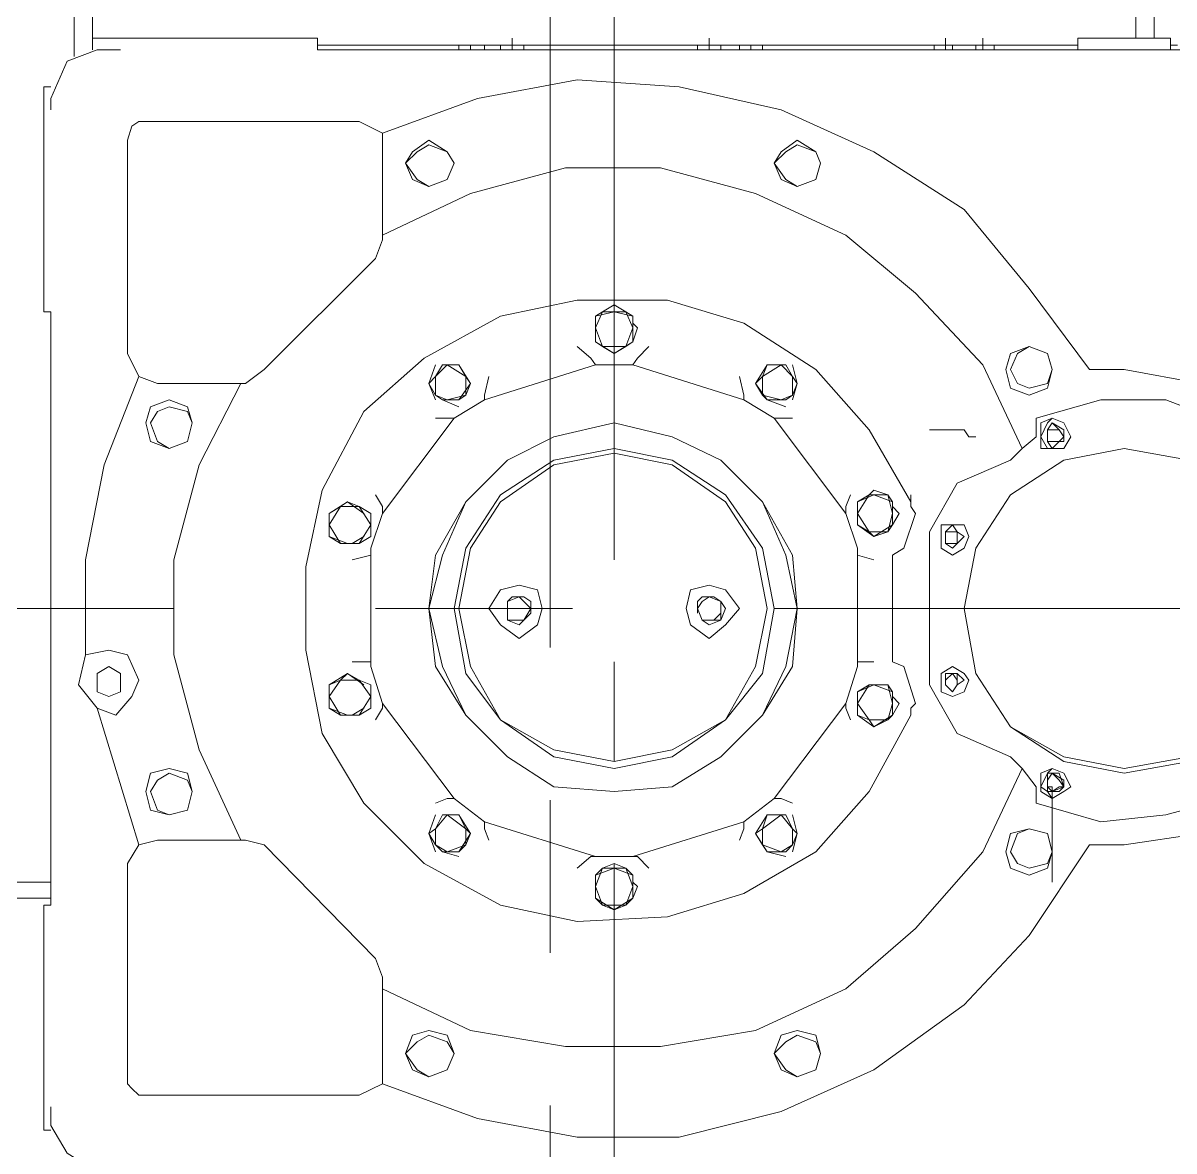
# Model space of a CAD drawing. Header units: millimetres. Extents: x 3220 to 226993, y 817 to 176024.
# Drawn here: x 157939 to 158658, y 78562 to 79266 of the extents above; entities that cross this region are included whole.
import ezdxf

# ---------------------------------------------------------------- set-up
doc = ezdxf.new("R2010")
doc.units = ezdxf.units.MM
doc.linetypes.add('AXES', pattern=[50.8, 31.75, -6.35, 6.35, -6.35])
doc.layers.add('Axe', color=1, linetype='AXES', lineweight=9)

# ---------------------------------------------------------------- blocks, each defined once
blk = doc.blocks.new('section c-d')
at = {"layer": 'Axe', "ltscale": 15}
blk.add_line((9000, -4000), (9000, 33323.92), dxfattribs=at)
blk = doc.blocks.new('ligne broyage L 2')
at = {"color": 7, "linetype": 'Continuous', "lineweight": 15, "true_color": 0x000007}
for points in [[(-337.05, 1440.79), (-337.05, 1948.54)], [(-325.48, 1452.37), (-325.48, 1948.54)], [(325.48, 1452.37), (325.48, 1948.54)], [(337.05, 1452.37), (337.05, 1948.54), (337.05, 1948.54)]]:
    blk.add_lwpolyline(points, dxfattribs=at)
at = {"color": 5, "linetype": 'Continuous', "lineweight": 5, "true_color": 0x000005}
for points in [[(0, 1500.1), (0, 1126.89)], [(0, 1063.24), (0, 1001.03)], [(0, 937.38), (0, 564.17)]]:
    blk.add_lwpolyline(points, dxfattribs=at)
at = {"color": 7, "linetype": 'Continuous', "lineweight": 5, "true_color": 0x000007}
for points in [[(-325.48, 1445.13), (-325.48, 1452.37)], [(-185.16, 1452.37), (-325.48, 1452.37), (-325.48, 1452.37)], [(-185.16, 1445.13), (-185.16, 1452.37)], [(-63.65, 1448.03), (-63.65, 1452.37)], [(59.31, 1448.03), (59.31, 1452.37)], [(206.86, 1448.03), (206.86, 1452.37)], [(230.01, 1448.03), (230.01, 1452.37)], [(289.32, 1452.37), (347.18, 1452.37)], [(289.32, 1445.13), (289.32, 1452.37)], [(347.18, 1445.13), (347.18, 1452.37)], [(-322.59, 1445.13), (-341.39, 1437.9), (-351.52, 1414.76)], [(-322.59, 1445.13), (-308.12, 1445.13)], [(-185.16, 1448.03), (-96.92, 1448.03)], [(-185.16, 1445.13), (681.34, 1445.13)], [(-85.35, 1448.03), (-96.92, 1448.03)], [(-96.92, 1445.13), (-96.92, 1448.03)], [(-85.35, 1448.03), (-89.69, 1448.03)], [(-89.69, 1448.03), (-81.01, 1448.03), (-81.01, 1445.13)], [(-89.69, 1445.13), (-89.69, 1448.03)], [(-73.78, 1448.03), (-85.35, 1448.03), (-85.35, 1448.03)], [(-81.01, 1448.03), (-66.54, 1448.03), (-66.54, 1448.03)], [(-73.78, 1448.03), (-63.65, 1448.03), (-63.65, 1448.03)], [(-70.88, 1445.13), (-70.88, 1448.03), (-70.88, 1448.03)], [(-66.54, 1448.03), (-63.65, 1448.03), (-63.65, 1445.13)], [(-56.42, 1448.03), (-63.65, 1448.03)], [(-56.42, 1445.13), (-56.42, 1448.03)], [(-56.42, 1448.03), (52.08, 1448.03)], [(52.08, 1445.13), (52.08, 1448.03)], [(59.31, 1448.03), (52.08, 1448.03)], [(59.31, 1445.13), (59.31, 1448.03), (59.31, 1448.03)], [(59.31, 1448.03), (66.54, 1448.03), (66.54, 1445.13)], [(69.44, 1448.03), (59.31, 1448.03), (59.31, 1448.03)], [(78.12, 1448.03), (66.54, 1448.03), (66.54, 1448.03)], [(69.44, 1448.03), (81.01, 1448.03), (81.01, 1448.03)], [(78.12, 1448.03), (85.35, 1448.03), (85.35, 1445.13)], [(78.12, 1445.13), (78.12, 1448.03), (78.12, 1448.03)], [(92.58, 1448.03), (81.01, 1448.03)], [(85.35, 1448.03), (81.01, 1448.03)], [(92.58, 1445.13), (92.58, 1448.03)], [(92.58, 1448.03), (199.63, 1448.03)], [(206.86, 1448.03), (199.63, 1448.03), (199.63, 1445.13)], [(206.86, 1445.13), (206.86, 1448.03)], [(206.86, 1448.03), (211.2, 1448.03), (211.2, 1445.13)], [(218.43, 1448.03), (206.86, 1448.03), (206.86, 1448.03)], [(225.67, 1448.03), (211.2, 1448.03), (211.2, 1448.03)], [(230.01, 1448.03), (218.43, 1448.03), (218.43, 1448.03)], [(230.01, 1448.03), (225.67, 1448.03)], [(225.67, 1445.13), (225.67, 1448.03), (225.67, 1448.03)], [(237.24, 1448.03), (230.01, 1448.03)], [(230.01, 1448.03), (230.01, 1445.13), (230.01, 1445.13)], [(237.24, 1445.13), (237.24, 1448.03)], [(237.24, 1448.03), (289.32, 1448.03)], [(351.52, 1448.03), (347.18, 1448.03)], [(318.25, 1245.51), (296.55, 1245.51), (258.94, 1296.14), (218.43, 1345.32), (162.02, 1381.48), (104.15, 1407.52), (40.5, 1421.99), (-23.15, 1426.33), (-85.35, 1414.76), (-144.66, 1393.06)], [(-355.86, 1421.99), (-351.52, 1421.99)], [(-355.86, 1281.67), (-355.86, 1421.99), (-355.86, 1421.99)], [(-351.52, 1407.52), (-351.52, 1414.76)], [(-296.55, 1400.29), (-300.89, 1397.4), (-303.78, 1388.72)], [(-144.66, 1381.48), (-144.66, 1393.06), (-159.12, 1400.29), (-296.55, 1400.29)], [(-303.78, 1388.72), (-303.78, 1255.63), (-303.78, 1255.63)], [(-144.66, 1381.48), (-144.66, 1326.51), (-144.66, 1326.51)], [(254.6, 1196.32), (230.01, 1248.4), (188.06, 1293.24), (144.66, 1329.41), (88.24, 1355.45), (28.93, 1371.36), (-30.38, 1371.36), (-89.69, 1355.45), (-144.66, 1329.41)], [(-144.66, 1326.51), (-149, 1314.94), (-218.43, 1245.51), (-230.01, 1236.83)], [(185.16, 1163.05), (159.12, 1207.89), (125.85, 1245.51), (81.01, 1274.44), (33.27, 1288.9), (-23.15, 1288.9), (-70.88, 1278.78), (-118.62, 1252.74), (-156.23, 1219.47), (-182.27, 1170.28), (-192.4, 1122.55), (-192.4, 1070.47), (-182.27, 1018.39), (-156.23, 974.99), (-118.62, 937.38), (-70.88, 911.35), (-23.15, 901.22), (33.27, 904.11), (81.01, 918.58), (125.85, 944.62), (159.12, 982.23), (185.16, 1029.96)], [(-11.57, 1278.78), (-7.23, 1281.67), (0, 1286.01), (7.23, 1281.67), (11.57, 1278.78)], [(-355.86, 1281.67), (-351.52, 1281.67)], [(-351.52, 911.35), (-351.52, 1281.67)], [(11.57, 1278.78), (0, 1281.67), (-11.57, 1278.78)], [(7.23, 1281.67), (-7.23, 1281.67), (-11.57, 1271.54), (-11.57, 1278.78)], [(11.57, 1271.54), (7.23, 1281.67)], [(11.57, 1278.78), (11.57, 1271.54)], [(-11.57, 1274.44), (-11.57, 1262.86), (0, 1255.63), (11.57, 1262.86), (14.47, 1271.54)], [(-11.57, 1262.86), (-11.57, 1271.54), (-11.57, 1271.54)], [(-11.57, 1271.54), (-7.23, 1259.97), (-7.23, 1259.97)], [(11.57, 1271.54), (7.23, 1259.97), (-7.23, 1259.97)], [(14.47, 1271.54), (11.57, 1274.44)], [(11.57, 1271.54), (11.57, 1262.86)], [(-23.15, 1259.97), (-14.47, 1252.74)], [(0, 1255.63), (-7.23, 1259.97), (-11.57, 1262.86)], [(11.57, 1262.86), (7.23, 1259.97), (0, 1255.63)], [(14.47, 1252.74), (21.7, 1259.97)], [(-303.78, 1255.63), (-296.55, 1241.17), (-284.98, 1236.83)], [(-14.47, 1252.74), (-11.57, 1248.4)], [(11.57, 1248.4), (14.47, 1252.74)], [(-111.39, 1248.4), (-115.73, 1236.83), (-111.39, 1226.7)], [(-107.05, 1248.4), (-111.39, 1241.17), (-115.73, 1236.83)], [(-104.15, 1248.4), (-111.39, 1241.17)], [(-89.69, 1236.83), (-96.92, 1248.4), (-107.05, 1248.4)], [(-96.92, 1248.4), (-107.05, 1248.4), (-107.05, 1248.4)], [(-104.15, 1248.4), (-92.58, 1241.17), (-92.58, 1229.59)], [(-96.92, 1248.4), (-92.58, 1241.17), (-89.69, 1236.83)], [(107.05, 1248.4), (95.47, 1248.4), (88.24, 1236.83), (95.47, 1226.7), (107.05, 1222.36)], [(88.24, 1236.83), (92.58, 1241.17), (95.47, 1248.4)], [(92.58, 1229.59), (92.58, 1241.17), (104.15, 1248.4)], [(95.47, 1248.4), (104.15, 1248.4)], [(111.39, 1241.17), (104.15, 1248.4), (104.15, 1248.4)], [(104.15, 1248.4), (107.05, 1248.4)], [(114.28, 1236.83), (111.39, 1241.17), (107.05, 1248.4)], [(114.28, 1236.83), (111.39, 1248.4)], [(296.55, 948.96), (318.25, 948.96), (365.98, 956.19), (406.49, 977.89), (439.76, 1008.27), (458.57, 1048.77), (465.8, 1096.51), (458.57, 1141.35), (439.76, 1181.86), (406.49, 1215.13), (365.98, 1236.83), (318.25, 1245.51)], [(-296.55, 1241.17), (-318.25, 1186.2), (-329.82, 1126.89), (-329.82, 1067.58)], [(-284.98, 1236.83), (-230.01, 1236.83), (-230.01, 1236.83)], [(-232.9, 1236.83), (-258.94, 1186.2), (-274.85, 1126.89), (-274.85, 1067.58), (-258.94, 1008.27), (-232.9, 951.85)], [(-115.73, 1236.83), (-111.39, 1229.59), (-107.05, 1226.7)], [(-111.39, 1241.17), (-111.39, 1229.59), (-111.39, 1229.59)], [(-96.92, 1226.7), (-89.69, 1236.83)], [(-96.92, 1226.7), (-92.58, 1229.59), (-89.69, 1236.83)], [(-81.01, 1226.7), (-81.01, 1229.59), (-78.12, 1241.17)], [(78.12, 1241.17), (81.01, 1229.59)], [(88.24, 1236.83), (92.58, 1229.59), (95.47, 1226.7)], [(111.39, 1241.17), (111.39, 1229.59), (107.05, 1226.7)], [(111.39, 1226.7), (114.28, 1236.83), (114.28, 1236.83)], [(114.28, 1236.83), (111.39, 1229.59), (111.39, 1229.59)], [(-111.39, 1229.59), (-104.15, 1226.7), (-92.58, 1229.59)], [(81.01, 1229.59), (81.01, 1226.7)], [(92.58, 1229.59), (104.15, 1226.7)], [(104.15, 1226.7), (111.39, 1229.59)], [(-107.05, 1226.7), (-96.92, 1222.36)], [(-96.92, 1226.7), (-107.05, 1226.7), (-107.05, 1226.7)], [(95.47, 1226.7), (107.05, 1226.7), (107.05, 1226.7)], [(263.28, 985.12), (263.28, 974.99), (303.78, 963.42), (344.29, 967.76), (381.9, 977.89), (415.17, 1003.93), (436.87, 1037.2), (451.33, 1074.81), (451.33, 1115.31), (436.87, 1155.82), (415.17, 1189.09), (381.9, 1212.23), (344.29, 1226.7), (303.78, 1226.7), (263.28, 1215.13), (263.28, 1203.55)], [(-111.39, 1215.13), (-104.15, 1215.13), (-104.15, 1215.13)], [(-104.15, 1215.13), (-99.81, 1215.13)], [(99.81, 1215.13), (111.39, 1215.13), (111.39, 1215.13)], [(218.43, 1207.89), (196.73, 1207.89)], [(218.43, 1207.89), (221.33, 1203.55)], [(280.64, 1200.66), (280.64, 1207.89), (273.4, 1212.23), (270.51, 1207.89), (270.51, 1200.66)], [(225.67, 1203.55), (221.33, 1203.55)], [(247.37, 1189.09), (254.6, 1196.32), (263.28, 1203.55)], [(270.51, 1200.66), (280.64, 1200.66), (280.64, 1200.66)], [(358.75, 1189.09), (318.25, 1196.32), (280.64, 1189.09), (247.37, 1167.39), (225.67, 1134.12), (218.43, 1096.51), (225.67, 1056), (247.37, 1022.73), (280.64, 1003.93), (318.25, 996.69), (358.75, 1003.93)], [(358.75, 1189.09), (318.25, 1196.32), (280.64, 1189.09), (247.37, 1167.39), (225.67, 1134.12), (218.43, 1096.51), (225.67, 1056), (247.37, 1022.73), (280.64, 1001.03), (318.25, 993.8), (358.75, 1001.03)], [(214.09, 1174.62), (247.37, 1189.09)], [(214.09, 1174.62), (196.73, 1144.24)], [(-144.66, 1155.82), (-144.66, 1160.16), (-149, 1167.39)], [(147.55, 1167.39), (144.66, 1160.16), (144.66, 1160.16)], [(151.89, 1163.05), (159.12, 1167.39), (162.02, 1170.28)], [(173.59, 1163.05), (162.02, 1167.39), (151.89, 1163.05), (151.89, 1148.58), (162.02, 1141.35), (173.59, 1148.58), (177.93, 1155.82)], [(159.12, 1167.39), (151.89, 1155.82), (151.89, 1155.82)], [(170.7, 1167.39), (159.12, 1167.39)], [(173.59, 1163.05), (170.7, 1167.39), (162.02, 1170.28)], [(173.59, 1155.82), (170.7, 1167.39)], [(185.16, 1163.05), (185.16, 1167.39)], [(-156.23, 1155.82), (-166.36, 1163.05), (-177.93, 1155.82), (-177.93, 1144.24)], [(-177.93, 1155.82), (-170.7, 1160.16), (-166.36, 1163.05), (-159.12, 1160.16), (-151.89, 1155.82)], [(-170.7, 1160.16), (-177.93, 1148.58)], [(-170.7, 1160.16), (-159.12, 1160.16), (-151.89, 1148.58)], [(144.66, 1160.16), (144.66, 1155.82)], [(151.89, 1163.05), (151.89, 1148.58), (151.89, 1148.58)], [(159.12, 1144.24), (162.02, 1141.35), (170.7, 1144.24), (173.59, 1148.58), (173.59, 1163.05)], [(177.93, 1155.82), (173.59, 1160.16)], [(185.16, 1160.16), (185.16, 1163.05)], [(188.06, 1155.82), (185.16, 1160.16)], [(-177.93, 1155.82), (-177.93, 1141.35), (-177.93, 1141.35)], [(-151.89, 1148.58), (-151.89, 1155.82), (-151.89, 1155.82)], [(-151.89, 1155.82), (-151.89, 1148.58)], [(170.7, 1144.24), (159.12, 1144.24), (151.89, 1155.82)], [(170.7, 1144.24), (173.59, 1155.82), (173.59, 1155.82)], [(180.82, 1134.12), (188.06, 1155.82)], [(-177.93, 1148.58), (-170.7, 1137.01)], [(-159.12, 1137.01), (-151.89, 1148.58), (-151.89, 1148.58)], [(-151.89, 1144.24), (-151.89, 1148.58)], [(-151.89, 1148.58), (-151.89, 1141.35)], [(159.12, 1144.24), (151.89, 1148.58)], [(196.73, 1144.24), (196.73, 1048.77), (214.09, 1018.39)], [(-177.93, 1141.35), (-166.36, 1137.01)], [(-177.93, 1141.35), (-170.7, 1137.01), (-166.36, 1137.01)], [(-170.7, 1137.01), (-159.12, 1137.01)], [(-166.36, 1137.01), (-159.12, 1137.01), (-151.89, 1141.35)], [(-163.46, 1137.01), (-156.23, 1141.35)], [(-151.89, 1134.12), (-151.89, 1129.78), (-163.46, 1126.89)], [(162.02, 1126.89), (151.89, 1129.78), (151.89, 1134.12)], [(173.59, 1129.78), (180.82, 1134.12)], [(173.59, 1126.89), (173.59, 1129.78)], [(173.59, 1126.89), (173.59, 1063.24)], [(-63.65, 1089.27), (-56.42, 1089.27), (-52.08, 1093.61), (-52.08, 1100.85), (-56.42, 1103.74), (-63.65, 1103.74), (-66.54, 1100.85), (-66.54, 1093.61)], [(59.31, 1089.27), (62.2, 1089.27), (66.54, 1093.61), (66.54, 1100.85), (62.2, 1103.74), (54.97, 1103.74), (52.08, 1100.85), (52.08, 1093.61)], [(-322.59, 1034.3), (-311.01, 1029.96), (-300.89, 1041.54), (-296.55, 1051.66), (-303.78, 1067.58), (-315.35, 1070.47), (-329.82, 1067.58)], [(-329.82, 1067.58), (-334.16, 1048.77), (-322.59, 1034.3)], [(-151.89, 1060.34), (-151.89, 1063.24), (-163.46, 1063.24)], [(151.89, 1060.34), (151.89, 1063.24), (162.02, 1063.24)], [(173.59, 1063.24), (173.59, 1067.58)], [(180.82, 1060.34), (173.59, 1063.24)], [(-315.35, 1041.54), (-322.59, 1044.43), (-322.59, 1056), (-315.35, 1060.34)], [(-308.12, 1056), (-315.35, 1060.34), (-315.35, 1060.34)], [(-315.35, 1041.54), (-308.12, 1044.43), (-308.12, 1056)], [(-156.23, 1048.77), (-166.36, 1056), (-177.93, 1048.77), (-177.93, 1037.2)], [(-166.36, 1056), (-170.7, 1051.66), (-177.93, 1048.77)], [(-151.89, 1048.77), (-159.12, 1051.66), (-166.36, 1056)], [(188.06, 1037.2), (180.82, 1060.34)], [(211.2, 1044.43), (214.09, 1048.77), (214.09, 1051.66), (211.2, 1056), (206.86, 1051.66)], [(-159.12, 1051.66), (-170.7, 1051.66), (-177.93, 1041.54)], [(-177.93, 1034.3), (-177.93, 1048.77), (-177.93, 1048.77)], [(-151.89, 1041.54), (-159.12, 1051.66)], [(-151.89, 1041.54), (-151.89, 1048.77)], [(-151.89, 1034.3), (-151.89, 1048.77), (-151.89, 1048.77)], [(173.59, 1044.43), (162.02, 1048.77), (151.89, 1044.43)], [(159.12, 1048.77), (151.89, 1037.2)], [(162.02, 1048.77), (159.12, 1048.77), (151.89, 1044.43)], [(159.12, 1048.77), (170.7, 1048.77), (173.59, 1037.2)], [(162.02, 1048.77), (170.7, 1048.77), (173.59, 1044.43)], [(206.86, 1048.77), (206.86, 1051.66), (206.86, 1051.66)], [(211.2, 1044.43), (206.86, 1048.77), (206.86, 1048.77)], [(-177.93, 1041.54), (-170.7, 1029.96), (-170.7, 1029.96)], [(-159.12, 1029.96), (-151.89, 1041.54), (-151.89, 1041.54)], [(-151.89, 1037.2), (-151.89, 1041.54)], [(151.89, 1044.43), (151.89, 1029.96), (151.89, 1029.96)], [(151.89, 1041.54), (151.89, 1029.96), (162.02, 1022.73), (173.59, 1029.96), (177.93, 1037.2)], [(173.59, 1029.96), (173.59, 1044.43), (173.59, 1044.43)], [(177.93, 1037.2), (173.59, 1041.54), (173.59, 1041.54)], [(-322.59, 1034.3), (-296.55, 948.96), (-296.55, 948.96)], [(-177.93, 1034.3), (-166.36, 1029.96)], [(-177.93, 1034.3), (-170.7, 1029.96), (-166.36, 1029.96)], [(-163.46, 1029.96), (-156.23, 1034.3)], [(-151.89, 1034.3), (-159.12, 1029.96)], [(-149, 1027.07), (-144.66, 1034.3)], [(-144.66, 1034.3), (-144.66, 1037.2)], [(144.66, 1037.2), (144.66, 1034.3), (147.55, 1027.07)], [(151.89, 1037.2), (159.12, 1027.07)], [(170.7, 1027.07), (173.59, 1037.2)], [(185.16, 1034.3), (188.06, 1037.2)], [(185.16, 1029.96), (185.16, 1034.3)], [(185.16, 1029.96), (185.16, 1034.3)], [(-170.7, 1029.96), (-159.12, 1029.96)], [(-159.12, 1029.96), (-166.36, 1029.96)], [(151.89, 1029.96), (159.12, 1027.07), (162.02, 1022.73)], [(159.12, 1027.07), (170.7, 1027.07)], [(162.02, 1022.73), (170.7, 1027.07), (173.59, 1029.96)], [(247.37, 1003.93), (214.09, 1018.39)], [(254.6, 996.69), (247.37, 1003.93)], [(-144.66, 859.27), (-89.69, 833.23), (-30.38, 823.1), (28.93, 823.1), (88.24, 833.23), (144.66, 859.27), (188.06, 896.88), (230.01, 944.62), (254.6, 996.69)], [(263.28, 985.12), (254.6, 996.69)], [(270.51, 985.12), (270.51, 989.46), (273.4, 993.8)], [(270.51, 985.12), (273.4, 982.23), (280.64, 985.12), (277.74, 993.8), (270.51, 993.8), (270.51, 982.23), (277.74, 982.23), (280.64, 985.12)], [(280.64, 985.12), (280.64, 989.46), (273.4, 993.8)], [(273.4, 925.81), (273.4, 985.12), (270.51, 985.12)], [(-104.15, 977.89), (-111.39, 974.99)], [(-99.81, 977.89), (-104.15, 977.89)], [(104.15, 977.89), (99.81, 977.89)], [(111.39, 974.99), (104.15, 977.89), (104.15, 977.89)], [(-111.39, 967.76), (-115.73, 956.19), (-111.39, 944.62)], [(-107.05, 967.76), (-111.39, 959.08), (-115.73, 956.19)], [(-104.15, 967.76), (-111.39, 959.08)], [(-89.69, 956.19), (-96.92, 967.76), (-107.05, 967.76)], [(-96.92, 967.76), (-107.05, 967.76), (-107.05, 967.76)], [(-92.58, 959.08), (-104.15, 967.76)], [(-89.69, 956.19), (-92.58, 959.08), (-96.92, 967.76)], [(-81.01, 963.42), (-81.01, 959.08), (-78.12, 951.85)], [(78.12, 951.85), (81.01, 959.08), (81.01, 963.42)], [(107.05, 967.76), (95.47, 967.76), (88.24, 956.19), (95.47, 944.62), (107.05, 941.72)], [(95.47, 967.76), (92.58, 959.08), (88.24, 956.19)], [(104.15, 967.76), (92.58, 959.08)], [(95.47, 967.76), (107.05, 967.76), (107.05, 967.76)], [(104.15, 967.76), (111.39, 959.08), (111.39, 948.96)], [(107.05, 967.76), (111.39, 959.08)], [(114.28, 956.19), (111.39, 967.76)], [(-96.92, 944.62), (-107.05, 944.62), (-111.39, 948.96), (-115.73, 956.19)], [(-111.39, 959.08), (-111.39, 948.96), (-111.39, 948.96)], [(-96.92, 944.62), (-89.69, 956.19)], [(-92.58, 948.96), (-92.58, 959.08)], [(-89.69, 956.19), (-92.58, 948.96)], [(88.24, 956.19), (92.58, 948.96), (95.47, 944.62)], [(92.58, 959.08), (92.58, 948.96)], [(107.05, 944.62), (111.39, 948.96), (114.28, 956.19)], [(111.39, 959.08), (114.28, 956.19)], [(111.39, 944.62), (114.28, 956.19), (114.28, 956.19)], [(-284.98, 951.85), (-296.55, 948.96), (-303.78, 937.38)], [(-230.01, 951.85), (-284.98, 951.85), (-284.98, 951.85)], [(-218.43, 948.96), (-230.01, 951.85)], [(-149, 878.07), (-218.43, 948.96)], [(-144.66, 799.96), (-85.35, 778.26), (-23.15, 766.69), (40.5, 766.69), (104.15, 782.6), (162.02, 808.64), (218.43, 849.14), (258.94, 892.54), (296.55, 948.96)], [(-111.39, 948.96), (-104.15, 944.62)], [(-104.15, 944.62), (-92.58, 948.96)], [(-92.58, 948.96), (-96.92, 944.62)], [(92.58, 948.96), (104.15, 944.62)], [(104.15, 944.62), (111.39, 948.96)], [(-107.05, 944.62), (-96.92, 941.72)], [(-14.47, 941.72), (-23.15, 934.49)], [(-11.57, 941.72), (-14.47, 941.72)], [(11.57, 941.72), (14.47, 941.72), (21.7, 934.49)], [(95.47, 944.62), (107.05, 944.62), (107.05, 944.62)], [(-303.78, 937.38), (-303.78, 799.96)], [(-11.57, 930.15), (-7.23, 934.49), (0, 937.38)], [(11.57, 930.15), (0, 934.49), (-11.57, 930.15)], [(-7.23, 934.49), (-11.57, 922.92), (-11.57, 922.92)], [(7.23, 934.49), (-7.23, 934.49)], [(11.57, 930.15), (7.23, 934.49), (0, 937.38)], [(11.57, 922.92), (7.23, 934.49)], [(-11.57, 922.92), (-11.57, 930.15)], [(11.57, 930.15), (11.57, 922.92)], [(-351.52, 925.81), (-381.9, 925.81), (-381.9, 915.69), (-866.5, 915.69)], [(-11.57, 925.81), (-11.57, 915.69), (0, 908.45), (11.57, 915.69), (14.47, 922.92)], [(-11.57, 915.69), (-11.57, 922.92)], [(-11.57, 922.92), (-7.23, 911.35), (-7.23, 911.35)], [(7.23, 911.35), (11.57, 922.92), (11.57, 922.92)], [(14.47, 922.92), (11.57, 925.81)], [(11.57, 922.92), (11.57, 915.69)], [(-351.52, 915.69), (-381.9, 915.69)], [(-11.57, 915.69), (-7.23, 911.35), (0, 908.45)], [(0, 908.45), (7.23, 911.35), (11.57, 915.69)], [(-355.86, 911.35), (-355.86, 771.03), (-355.86, 771.03)], [(-355.86, 911.35), (-351.52, 911.35)], [(-7.23, 911.35), (7.23, 911.35)], [(-144.66, 866.5), (-149, 878.07)], [(-144.66, 808.64), (-144.66, 866.5), (-144.66, 866.5)], [(-144.66, 808.64), (-144.66, 799.96), (-159.12, 792.73)], [(-303.78, 799.96), (-300.89, 797.07), (-296.55, 792.73)], [(-296.55, 792.73), (-159.12, 792.73), (-159.12, 792.73)], [(-351.52, 773.92), (-351.52, 785.49)], [(-355.86, 771.03), (-351.52, 771.03)], [(-351.52, 773.92), (-341.39, 756.56), (-322.59, 744.99)]]:
    blk.add_lwpolyline(points, dxfattribs=at)
for points in [[(-99.81, 1374.25), (-104.15, 1381.48), (-115.73, 1388.72), (-125.85, 1381.48), (-130.19, 1374.25), (-125.85, 1364.12), (-115.73, 1359.79), (-104.15, 1364.12)], [(128.75, 1374.25), (125.85, 1381.48), (114.28, 1388.72), (104.15, 1381.48), (99.81, 1374.25), (104.15, 1364.12), (114.28, 1359.79), (125.85, 1364.12)], [(-99.81, 1374.25), (-104.15, 1381.48), (-115.73, 1385.82), (-122.96, 1381.48), (-130.19, 1374.25), (-122.96, 1364.12), (-115.73, 1359.79), (-104.15, 1364.12)], [(128.75, 1374.25), (125.85, 1381.48), (114.28, 1385.82), (107.05, 1381.48), (99.81, 1374.25), (107.05, 1364.12), (114.28, 1359.79), (125.85, 1364.12)], [(273.4, 1245.51), (270.51, 1255.63), (258.94, 1259.97), (247.37, 1255.63), (244.47, 1245.51), (247.37, 1233.93), (258.94, 1229.59), (270.51, 1233.93)], [(273.4, 1245.51), (270.51, 1255.63), (258.94, 1259.97), (251.7, 1255.63), (247.37, 1245.51), (251.7, 1236.83), (258.94, 1233.93), (270.51, 1236.83)], [(11.57, 1248.4), (81.01, 1226.7), (99.81, 1215.13), (144.66, 1155.82), (151.89, 1134.12), (151.89, 1060.34), (144.66, 1037.2), (99.81, 977.89), (81.01, 963.42), (11.57, 941.72), (-11.57, 941.72), (-81.01, 963.42), (-99.81, 977.89), (-144.66, 1037.2), (-151.89, 1060.34), (-151.89, 1134.12), (-144.66, 1155.82), (-99.81, 1215.13), (-81.01, 1226.7), (-11.57, 1248.4)], [(-263.28, 1212.23), (-266.17, 1222.36), (-277.74, 1226.7), (-289.32, 1222.36), (-292.21, 1212.23), (-289.32, 1200.66), (-277.74, 1196.32), (-266.17, 1200.66)], [(-263.28, 1212.23), (-266.17, 1219.47), (-277.74, 1222.36), (-284.98, 1219.47), (-289.32, 1212.23), (-284.98, 1200.66), (-277.74, 1196.32), (-266.17, 1200.66)], [(284.98, 1203.55), (280.64, 1212.23), (273.4, 1215.13), (266.17, 1212.23), (266.17, 1196.32), (280.64, 1196.32)], [(284.98, 1203.55), (280.64, 1212.23), (273.4, 1215.13), (270.51, 1212.23), (266.17, 1203.55), (270.51, 1196.32), (280.64, 1196.32)], [(114.28, 1096.51), (107.05, 1129.78), (92.58, 1163.05), (66.54, 1189.09), (36.16, 1203.55), (0, 1212.23), (-37.61, 1203.55), (-66.54, 1189.09), (-92.58, 1163.05), (-107.05, 1129.78), (-115.73, 1096.51), (-107.05, 1060.34), (-92.58, 1029.96), (-66.54, 1003.93), (-37.61, 985.12), (0, 982.23), (36.16, 985.12), (66.54, 1003.93), (92.58, 1029.96), (107.05, 1060.34)], [(114.28, 1096.51), (111.39, 1129.78), (92.58, 1163.05), (66.54, 1189.09), (36.16, 1203.55), (0, 1212.23), (-37.61, 1203.55), (-66.54, 1189.09), (-92.58, 1163.05), (-111.39, 1129.78), (-115.73, 1096.51), (-111.39, 1060.34), (-92.58, 1029.96), (-66.54, 1003.93), (-37.61, 985.12), (0, 982.23), (36.16, 985.12), (66.54, 1003.93), (92.58, 1029.96), (111.39, 1060.34)], [(280.64, 1203.55), (277.74, 1207.89), (273.4, 1212.23), (270.51, 1207.89), (270.51, 1200.66), (273.4, 1196.32), (277.74, 1200.66)], [(280.64, 1203.55), (277.74, 1207.89), (270.51, 1207.89), (270.51, 1200.66), (277.74, 1200.66)], [(99.81, 1096.51), (92.58, 1134.12), (69.44, 1167.39), (36.16, 1189.09), (0, 1196.32), (-37.61, 1189.09), (-70.88, 1167.39), (-92.58, 1134.12), (-99.81, 1096.51), (-92.58, 1056), (-70.88, 1027.07), (-37.61, 1003.93), (0, 996.69), (36.16, 1003.93), (69.44, 1027.07), (92.58, 1056)], [(95.47, 1096.51), (88.24, 1134.12), (69.44, 1163.05), (36.16, 1186.2), (0, 1193.43), (-37.61, 1186.2), (-70.88, 1163.05), (-89.69, 1134.12), (-96.92, 1096.51), (-89.69, 1060.34), (-70.88, 1027.07), (-37.61, 1008.27), (0, 1001.03), (36.16, 1008.27), (69.44, 1027.07), (88.24, 1060.34)], [(221.33, 1141.35), (218.43, 1148.58), (203.97, 1148.58), (203.97, 1134.12), (211.2, 1129.78), (218.43, 1134.12)], [(221.33, 1141.35), (218.43, 1148.58), (203.97, 1148.58), (203.97, 1134.12), (211.2, 1129.78), (218.43, 1134.12)], [(218.43, 1141.35), (214.09, 1144.24), (211.2, 1148.58), (206.86, 1144.24), (206.86, 1137.01), (211.2, 1134.12), (214.09, 1137.01)], [(214.09, 1141.35), (214.09, 1144.24), (206.86, 1144.24), (206.86, 1137.01), (214.09, 1137.01)], [(211.2, 1134.12), (214.09, 1137.01), (214.09, 1144.24), (206.86, 1144.24), (206.86, 1137.01)], [(-44.84, 1096.51), (-47.74, 1108.08), (-59.31, 1110.97), (-70.88, 1108.08), (-78.12, 1096.51), (-70.88, 1086.38), (-59.31, 1077.7), (-47.74, 1086.38)], [(78.12, 1096.51), (69.44, 1108.08), (59.31, 1110.97), (47.74, 1108.08), (44.84, 1096.51), (47.74, 1086.38), (59.31, 1077.7), (69.44, 1086.38)], [(-52.08, 1096.51), (-56.42, 1100.85), (-59.31, 1103.74), (-66.54, 1100.85), (-66.54, 1089.27), (-56.42, 1089.27)], [(-52.08, 1096.51), (-56.42, 1100.85), (-59.31, 1103.74), (-66.54, 1100.85), (-66.54, 1089.27), (-59.31, 1086.38), (-56.42, 1089.27)], [(66.54, 1096.51), (66.54, 1100.85), (59.31, 1103.74), (54.97, 1100.85), (52.08, 1096.51), (54.97, 1089.27), (66.54, 1089.27)], [(69.44, 1096.51), (66.54, 1100.85), (59.31, 1103.74), (54.97, 1100.85), (52.08, 1096.51), (54.97, 1089.27), (59.31, 1086.38), (66.54, 1089.27)], [(221.33, 1051.66), (218.43, 1056), (211.2, 1060.34), (203.97, 1056), (203.97, 1044.43), (211.2, 1041.54), (218.43, 1044.43)], [(221.33, 1051.66), (218.43, 1056), (211.2, 1060.34), (203.97, 1056), (203.97, 1044.43), (211.2, 1041.54), (218.43, 1044.43)], [(214.09, 1051.66), (214.09, 1056), (206.86, 1056), (206.86, 1048.77), (211.2, 1044.43), (214.09, 1048.77)], [(218.43, 1051.66), (214.09, 1056), (206.86, 1056), (206.86, 1048.77), (211.2, 1044.43), (214.09, 1048.77)], [(-263.28, 982.23), (-266.17, 993.8), (-277.74, 996.69), (-289.32, 993.8), (-292.21, 982.23), (-289.32, 970.66), (-277.74, 967.76), (-266.17, 970.66)], [(-263.28, 982.23), (-266.17, 989.46), (-277.74, 993.8), (-284.98, 989.46), (-289.32, 982.23), (-284.98, 970.66), (-277.74, 967.76), (-266.17, 970.66)], [(284.98, 985.12), (280.64, 993.8), (273.4, 996.69), (266.17, 993.8), (266.17, 982.23), (273.4, 977.89), (280.64, 982.23), (284.98, 985.12), (280.64, 993.8), (273.4, 996.69), (270.51, 993.8), (266.17, 985.12), (270.51, 982.23), (273.4, 977.89), (280.64, 982.23)], [(280.64, 985.12), (277.74, 989.46), (273.4, 993.8), (270.51, 989.46), (270.51, 985.12), (273.4, 982.23), (277.74, 985.12)], [(273.4, 944.62), (270.51, 956.19), (258.94, 959.08), (247.37, 956.19), (244.47, 944.62), (247.37, 934.49), (258.94, 930.15), (270.51, 934.49)], [(273.4, 944.62), (270.51, 956.19), (258.94, 959.08), (251.7, 956.19), (247.37, 944.62), (251.7, 937.38), (258.94, 934.49), (270.51, 937.38)], [(-99.81, 818.76), (-104.15, 830.34), (-115.73, 833.23), (-125.85, 830.34), (-130.19, 818.76), (-125.85, 808.64), (-115.73, 804.3), (-104.15, 808.64)], [(128.75, 818.76), (125.85, 830.34), (114.28, 833.23), (104.15, 830.34), (99.81, 818.76), (104.15, 808.64), (114.28, 804.3), (125.85, 808.64)], [(-99.81, 818.76), (-104.15, 826), (-115.73, 830.34), (-122.96, 826), (-130.19, 818.76), (-122.96, 808.64), (-115.73, 804.3), (-104.15, 808.64)], [(128.75, 818.76), (125.85, 826), (114.28, 830.34), (107.05, 826), (99.81, 818.76), (107.05, 808.64), (114.28, 804.3), (125.85, 808.64)]]:
    blk.add_lwpolyline(points, close=True, dxfattribs=at)
at = {"color": 1, "linetype": 'Continuous', "lineweight": 5, "true_color": 0x000001}
for points in [[(-274.85, 1096.51), (-1041.54, 1096.51), (-1041.54, 1096.51)], [(-26.04, 1096.51), (-149, 1096.51)], [(866.5, 1096.51), (99.81, 1096.51)]]:
    blk.add_lwpolyline(points, dxfattribs=at)

msp = doc.modelspace()

# ---------------------------------------------------------------- block references
at = {"color": 2}
msp.add_blockref('section c-d', (149268.23, 77542.36), dxfattribs=at)
msp.add_blockref('ligne broyage L 2', (158308.23, 77804.19))

doc.saveas('drawing.dxf')
